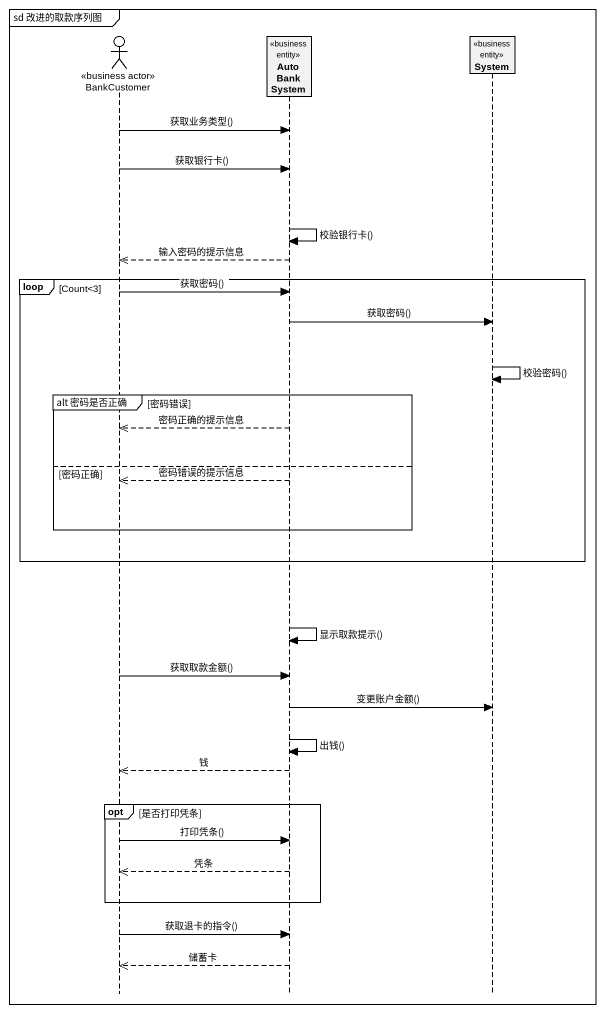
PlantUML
@startuml
mainframe sd 改进的取款序列图
hide footbox
actor BankCustomer <<business actor>>
participant AutoBankSystem <<business entity>>
participant System <<business entity>>

BankCustomer -> AutoBankSystem : 获取业务类型()
BankCustomer -> AutoBankSystem : 获取银行卡()
AutoBankSystem -> AutoBankSystem : 校验银行卡()
AutoBankSystem -->> BankCustomer : 输入密码的提示信息
loop Count<3
  BankCustomer -> AutoBankSystem : 获取密码()
  AutoBankSystem -> System : 获取密码()
  System -> System : 校验密码()
  group alt 密码是否正确 [密码错误]
    AutoBankSystem -->> BankCustomer : 密码正确的提示信息
  else 密码正确
    AutoBankSystem -->> BankCustomer : 密码错误的提示信息
  end
end
AutoBankSystem -> AutoBankSystem : 显示取款提示()
BankCustomer -> AutoBankSystem : 获取取款金额()
AutoBankSystem -> System : 变更账户金额()
AutoBankSystem -> AutoBankSystem : 出钱()
AutoBankSystem -->> BankCustomer : 钱
opt 是否打印凭条
  BankCustomer -> AutoBankSystem : 打印凭条()
  AutoBankSystem -->> BankCustomer : 凭条
end
BankCustomer -> AutoBankSystem : 获取退卡的指令()
AutoBankSystem -->> BankCustomer : 储蓄卡
@enduml
